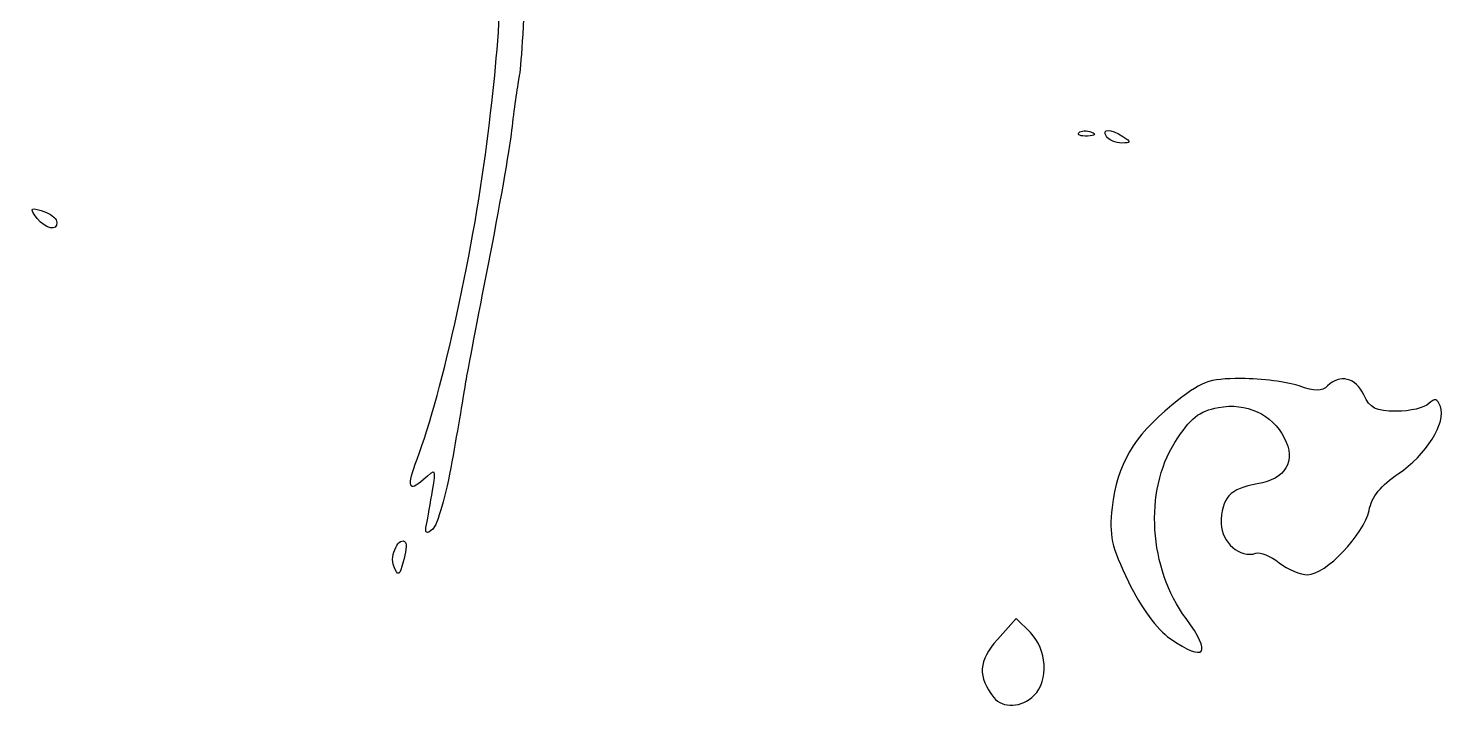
# Model space of a CAD drawing. Header units: centimetres. Extents: x -8.9 to 7.8, y -9.3 to 9.3.
# Drawn here: x -0.72 to 5.01, y -5.04 to -2.29 of the extents above; entities that cross this region are included whole.
import ezdxf

# ---------------------------------------------------------------- set-up
doc = ezdxf.new("R2010")
doc.units = ezdxf.units.CM
doc.header["$MEASUREMENT"] = 0
doc.layers.add('Layer 1', color=7, linetype='Continuous')

msp = doc.modelspace()

# ---------------------------------------------------------------- linework, layer by layer
at = {"layer": 'Layer 1'}
for points, knots in [([(0.98969, -4.04075), (1.01343, -3.90656), (1.03843, -3.76105), (1.04523, -3.7174), (1.04523, -3.7174), (1.05203, -3.67374), (1.09296, -3.45943), (1.13616, -3.24115), (1.13616, -3.24115), (1.17937, -3.02287), (1.22209, -2.77879), (1.23111, -2.69875), (1.23111, -2.69875), (1.24012, -2.61871), (1.25348, -2.52346), (1.26079, -2.48708), (1.26079, -2.48708), (1.2681, -2.4507), (1.28044, -2.26615), (1.28821, -2.07698), (1.28821, -2.07698), (1.29598, -1.8878), (1.31207, -1.72256), (1.32396, -1.70978), (1.32396, -1.70978), (1.35548, -1.6759), (1.47251, -1.81294), (1.49099, -1.90538), (1.49099, -1.90538), (1.49968, -1.94883), (1.51973, -1.98438), (1.53554, -1.98438), (1.53554, -1.98438), (1.56591, -1.98438), (1.55438, -1.86594), (1.50671, -1.68842), (1.50671, -1.68842), (1.49231, -1.63478), (1.48322, -1.5812), (1.48651, -1.56936), (1.48651, -1.56936), (1.4898, -1.55752), (1.47659, -1.50123), (1.45714, -1.44429), (1.45714, -1.44429), (1.41631, -1.32474), (1.4337, -0.99706), (1.4841, -0.93633), (1.4841, -0.93633), (1.51152, -0.90329), (1.5216, -0.90359), (1.56029, -0.93861), (1.56029, -0.93861), (1.6216, -0.99409), (1.63312, -0.99041), (1.67962, -0.9005), (1.67962, -0.9005), (1.77141, -0.723), (1.85871, -0.9195), (1.85734, -1.30053), (1.85734, -1.30053), (1.85635, -1.57572), (1.87895, -1.61302), (1.92819, -1.41749), (1.92819, -1.41749), (1.98768, -1.18124), (1.94282, -0.91763), (1.81322, -0.74198), (1.81322, -0.74198), (1.73573, -0.63695), (1.7302, -0.60855), (1.78724, -0.60855), (1.78724, -0.60855), (1.82182, -0.60855), (1.82541, -0.58267), (1.81017, -0.44319), (1.81017, -0.44319), (1.78258, -0.19077), (1.6831, -0.04719), (1.56674, -0.09185), (1.56674, -0.09185), (1.53106, -0.10554), (1.53708, -0.11908), (1.60174, -0.17064), (1.60174, -0.17064), (1.67898, -0.23223), (1.67928, -0.23349), (1.62956, -0.28844), (1.62956, -0.28844), (1.56993, -0.35433), (1.48923, -0.35956), (1.40818, -0.30279), (1.40818, -0.30279), (1.28458, -0.21622), (1.35888, -0.05292), (1.54567, -0.00062), (1.54567, -0.00062), (1.78802, 0.06723), (1.99928, -0.01563), (2.16201, -0.24239), (2.16201, -0.24239), (2.23456, -0.34348), (2.25339, -0.39831), (2.26651, -0.54666), (2.26651, -0.54666), (2.28694, -0.77769), (2.3171, -0.84086), (2.34245, -0.70575), (2.34245, -0.70575), (2.37472, -0.53371), (2.31486, -0.31101), (2.20439, -0.19217), (2.20439, -0.19217), (2.16414, -0.14887), (2.13373, -0.05351), (2.15378, -0.03347), (2.15378, -0.03347), (2.1623, -0.02495), (2.23289, -0.03223), (2.31067, -0.04963), (2.31067, -0.04963), (2.46341, -0.08381), (2.59337, -0.19098), (2.64356, -0.32413), (2.64356, -0.32413), (2.65864, -0.36415), (2.68319, -0.39689), (2.6981, -0.39689), (2.6981, -0.39689), (2.75975, -0.39689), (2.69298, -0.12242), (2.60867, -0.02925), (2.60867, -0.02925), (2.58545, -0.00359), (2.56646, 0.05515), (2.56646, 0.1013), (2.56646, 0.1013), (2.56646, 0.16757), (2.57758, 0.18521), (2.61938, 0.18521), (2.61938, 0.18521), (2.68639, 0.18521), (2.68582, 0.19221), (2.60803, 0.32602), (2.60803, 0.32602), (2.57268, 0.38682), (2.53786, 0.48419), (2.53066, 0.5424), (2.53066, 0.5424), (2.51579, 0.66257), (2.56448, 0.87747), (2.60993, 0.89226), (2.60993, 0.89226), (2.65929, 0.90832), (2.82276, 0.73547), (2.8604, 0.62741), (2.8604, 0.62741), (2.89172, 0.5375), (2.89744, 0.53297), (2.91605, 0.58329), (2.91605, 0.58329), (2.95047, 0.67633), (2.9097, 0.77478), (2.79055, 0.88636), (2.79055, 0.88636), (2.6991, 0.972), (2.67392, 1.01625), (2.65863, 1.1182), (2.65863, 1.1182), (2.63663, 1.26488), (2.61117, 1.28871), (2.52546, 1.24283), (2.52546, 1.24283), (2.43474, 1.19429), (2.32833, 1.26722), (2.32833, 1.37793), (2.32833, 1.37793), (2.32833, 1.4944), (2.49853, 1.56679), (2.75297, 1.55854), (2.75297, 1.55854), (2.95221, 1.55208), (3.01508, 1.57286), (2.89369, 1.60504), (2.89369, 1.60504), (2.85195, 1.61611), (2.81185, 1.62693), (2.80458, 1.62909), (2.80458, 1.62909), (2.7973, 1.63125), (2.75266, 1.64212), (2.70536, 1.65325), (2.70536, 1.65325), (2.59638, 1.67889), (2.59552, 1.73255), (2.7032, 1.78824), (2.7032, 1.78824), (2.76233, 1.81882), (2.82143, 1.82688), (2.90377, 1.81559), (2.90377, 1.81559), (3.05644, 1.79466), (3.04406, 1.84787), (2.88176, 1.91017), (2.88176, 1.91017), (2.74502, 1.96266), (2.59535, 1.96994), (2.50446, 1.92853), (2.50446, 1.92853), (2.42679, 1.89314), (2.37327, 1.78654), (2.39648, 1.71344), (2.39648, 1.71344), (2.41623, 1.65121), (2.37165, 1.61494), (2.27467, 1.61436), (2.27467, 1.61436), (2.23789, 1.61415), (2.1874, 1.59014), (2.16248, 1.56104), (2.16248, 1.56104), (2.13756, 1.53194), (2.08703, 1.50812), (2.0502, 1.50812), (2.0502, 1.50812), (2.00424, 1.50812), (1.97367, 1.48713), (1.95275, 1.44124), (1.95275, 1.44124), (1.92449, 1.37923), (1.91052, 1.37479), (1.7608, 1.38032), (1.7608, 1.38032), (1.67199, 1.3836), (1.58486, 1.37734), (1.56717, 1.36641), (1.56717, 1.36641), (1.54813, 1.35464), (1.50815, 1.37339), (1.46915, 1.4124), (1.46915, 1.4124), (1.3932, 1.48835), (1.36096, 1.46387), (1.40619, 1.3646), (1.40619, 1.3646), (1.43686, 1.29728), (1.4837, 1.28317), (1.63519, 1.29562), (1.63519, 1.29562), (1.75543, 1.3055), (1.81237, 1.18191), (1.74531, 1.05661), (1.74531, 1.05661), (1.72267, 1.0143), (1.72669, 1.00543), (1.76853, 1.00543), (1.76853, 1.00543), (1.8442, 1.00543), (1.88233, 1.0686), (1.87334, 1.17904), (1.87334, 1.17904), (1.86614, 1.26744), (1.87333, 1.2804), (1.94272, 1.30405), (1.94272, 1.30405), (2.01328, 1.3281), (2.0282, 1.32164), (2.11117, 1.2311), (2.11117, 1.2311), (2.1919, 1.14301), (2.20058, 1.11963), (2.18783, 1.02458), (2.18783, 1.02458), (2.16778, 0.8751), (2.09558, 0.79036), (1.929, 0.72075), (1.929, 0.72075), (1.70654, 0.6278), (1.49527, 0.67336), (1.30075, 0.85625), (1.30075, 0.85625), (1.25218, 0.90192), (1.18943, 0.98393), (1.16131, 1.0385), (1.16131, 1.0385), (1.09902, 1.15936), (1.08545, 1.16295), (1.09912, 1.05493), (1.09912, 1.05493), (1.15929, 0.57951), (1.19347, -0.19217), (1.19507, -1.11124), (1.19507, -1.11124), (1.19683, -2.11845), (1.1921, -2.24728), (1.13632, -2.71197), (1.13632, -2.71197), (1.08212, -3.16351), (0.95227, -3.75838), (0.84863, -4.02999), (0.84863, -4.02999), (0.80621, -4.14115), (0.81402, -4.16775), (0.87332, -4.11408), (0.87332, -4.11408), (0.92566, -4.06671), (0.92621, -4.06732), (0.91133, -4.15628), (0.91133, -4.15628), (0.90302, -4.20593), (0.89197, -4.26806), (0.88676, -4.29436), (0.88676, -4.29436), (0.87947, -4.33114), (0.88528, -4.33555), (0.91191, -4.31344), (0.91191, -4.31344), (0.93095, -4.29764), (0.96595, -4.17492), (0.9897, -4.04073), (0.9897, -4.04073), (0.9897, -4.04073), (0.98969, -4.04075), (0.98969, -4.04075)], [0, 0, 0, 0, 0.0121951219512195, 0.0121951219512195, 0.0121951219512195, 0.0121951219512195, 0.024390243902439, 0.024390243902439, 0.024390243902439, 0.024390243902439, 0.0365853658536585, 0.0365853658536585, 0.0365853658536585, 0.0365853658536585, 0.0487804878048781, 0.0487804878048781, 0.0487804878048781, 0.0487804878048781, 0.0609756097560976, 0.0609756097560976, 0.0609756097560976, 0.0609756097560976, 0.0731707317073171, 0.0731707317073171, 0.0731707317073171, 0.0731707317073171, 0.0853658536585366, 0.0853658536585366, 0.0853658536585366, 0.0853658536585366, 0.0975609756097561, 0.0975609756097561, 0.0975609756097561, 0.0975609756097561, 0.1097560975609756, 0.1097560975609756, 0.1097560975609756, 0.1097560975609756, 0.1219512195121951, 0.1219512195121951, 0.1219512195121951, 0.1219512195121951, 0.1341463414634146, 0.1341463414634146, 0.1341463414634146, 0.1341463414634146, 0.1463414634146341, 0.1463414634146341, 0.1463414634146341, 0.1463414634146341, 0.1585365853658537, 0.1585365853658537, 0.1585365853658537, 0.1585365853658537, 0.1707317073170732, 0.1707317073170732, 0.1707317073170732, 0.1707317073170732, 0.1829268292682927, 0.1829268292682927, 0.1829268292682927, 0.1829268292682927, 0.1951219512195122, 0.1951219512195122, 0.1951219512195122, 0.1951219512195122, 0.2073170731707317, 0.2073170731707317, 0.2073170731707317, 0.2073170731707317, 0.2195121951219512, 0.2195121951219512, 0.2195121951219512, 0.2195121951219512, 0.2317073170731707, 0.2317073170731707, 0.2317073170731707, 0.2317073170731707, 0.2439024390243902, 0.2439024390243902, 0.2439024390243902, 0.2439024390243902, 0.2560975609756098, 0.2560975609756098, 0.2560975609756098, 0.2560975609756098, 0.2682926829268293, 0.2682926829268293, 0.2682926829268293, 0.2682926829268293, 0.2804878048780488, 0.2804878048780488, 0.2804878048780488, 0.2804878048780488, 0.2926829268292683, 0.2926829268292683, 0.2926829268292683, 0.2926829268292683, 0.3048780487804878, 0.3048780487804878, 0.3048780487804878, 0.3048780487804878, 0.3170731707317073, 0.3170731707317073, 0.3170731707317073, 0.3170731707317073, 0.3292682926829268, 0.3292682926829268, 0.3292682926829268, 0.3292682926829268, 0.3414634146341464, 0.3414634146341464, 0.3414634146341464, 0.3414634146341464, 0.3536585365853658, 0.3536585365853658, 0.3536585365853658, 0.3536585365853658, 0.3658536585365854, 0.3658536585365854, 0.3658536585365854, 0.3658536585365854, 0.3780487804878049, 0.3780487804878049, 0.3780487804878049, 0.3780487804878049, 0.3902439024390244, 0.3902439024390244, 0.3902439024390244, 0.3902439024390244, 0.4024390243902439, 0.4024390243902439, 0.4024390243902439, 0.4024390243902439, 0.4146341463414634, 0.4146341463414634, 0.4146341463414634, 0.4146341463414634, 0.4268292682926829, 0.4268292682926829, 0.4268292682926829, 0.4268292682926829, 0.4390243902439024, 0.4390243902439024, 0.4390243902439024, 0.4390243902439024, 0.451219512195122, 0.451219512195122, 0.451219512195122, 0.451219512195122, 0.4634146341463415, 0.4634146341463415, 0.4634146341463415, 0.4634146341463415, 0.475609756097561, 0.475609756097561, 0.475609756097561, 0.475609756097561, 0.4878048780487805, 0.4878048780487805, 0.4878048780487805, 0.4878048780487805, 0.5, 0.5, 0.5, 0.5, 0.5121951219512195, 0.5121951219512195, 0.5121951219512195, 0.5121951219512195, 0.524390243902439, 0.524390243902439, 0.524390243902439, 0.524390243902439, 0.5365853658536586, 0.5365853658536586, 0.5365853658536586, 0.5365853658536586, 0.5487804878048781, 0.5487804878048781, 0.5487804878048781, 0.5487804878048781, 0.5609756097560976, 0.5609756097560976, 0.5609756097560976, 0.5609756097560976, 0.573170731707317, 0.573170731707317, 0.573170731707317, 0.573170731707317, 0.5853658536585366, 0.5853658536585366, 0.5853658536585366, 0.5853658536585366, 0.5975609756097561, 0.5975609756097561, 0.5975609756097561, 0.5975609756097561, 0.6097560975609756, 0.6097560975609756, 0.6097560975609756, 0.6097560975609756, 0.6219512195121951, 0.6219512195121951, 0.6219512195121951, 0.6219512195121951, 0.6341463414634146, 0.6341463414634146, 0.6341463414634146, 0.6341463414634146, 0.6463414634146342, 0.6463414634146342, 0.6463414634146342, 0.6463414634146342, 0.6585365853658537, 0.6585365853658537, 0.6585365853658537, 0.6585365853658537, 0.6707317073170732, 0.6707317073170732, 0.6707317073170732, 0.6707317073170732, 0.6829268292682927, 0.6829268292682927, 0.6829268292682927, 0.6829268292682927, 0.6951219512195121, 0.6951219512195121, 0.6951219512195121, 0.6951219512195121, 0.7073170731707317, 0.7073170731707317, 0.7073170731707317, 0.7073170731707317, 0.7195121951219512, 0.7195121951219512, 0.7195121951219512, 0.7195121951219512, 0.7317073170731707, 0.7317073170731707, 0.7317073170731707, 0.7317073170731707, 0.7439024390243902, 0.7439024390243902, 0.7439024390243902, 0.7439024390243902, 0.7560975609756098, 0.7560975609756098, 0.7560975609756098, 0.7560975609756098, 0.7682926829268293, 0.7682926829268293, 0.7682926829268293, 0.7682926829268293, 0.7804878048780488, 0.7804878048780488, 0.7804878048780488, 0.7804878048780488, 0.7926829268292683, 0.7926829268292683, 0.7926829268292683, 0.7926829268292683, 0.8048780487804879, 0.8048780487804879, 0.8048780487804879, 0.8048780487804879, 0.8170731707317073, 0.8170731707317073, 0.8170731707317073, 0.8170731707317073, 0.8292682926829268, 0.8292682926829268, 0.8292682926829268, 0.8292682926829268, 0.8414634146341463, 0.8414634146341463, 0.8414634146341463, 0.8414634146341463, 0.8536585365853658, 0.8536585365853658, 0.8536585365853658, 0.8536585365853658, 0.8658536585365854, 0.8658536585365854, 0.8658536585365854, 0.8658536585365854, 0.8780487804878049, 0.8780487804878049, 0.8780487804878049, 0.8780487804878049, 0.8902439024390244, 0.8902439024390244, 0.8902439024390244, 0.8902439024390244, 0.9024390243902439, 0.9024390243902439, 0.9024390243902439, 0.9024390243902439, 0.9146341463414634, 0.9146341463414634, 0.9146341463414634, 0.9146341463414634, 0.926829268292683, 0.926829268292683, 0.926829268292683, 0.926829268292683, 0.9390243902439024, 0.9390243902439024, 0.9390243902439024, 0.9390243902439024, 0.9512195121951219, 0.9512195121951219, 0.9512195121951219, 0.9512195121951219, 0.9634146341463414, 0.9634146341463414, 0.9634146341463414, 0.9634146341463414, 0.975609756097561, 0.975609756097561, 0.975609756097561, 0.975609756097561, 1, 1, 1, 1]), ([(3.70417, -2.72521), (3.65235, -2.69172), (3.61733, -2.69172), (3.63802, -2.72521), (3.63802, -2.72521), (3.64701, -2.73976), (3.67451, -2.75149), (3.69911, -2.75126), (3.69911, -2.75126), (3.73767, -2.75091), (3.73837, -2.74731), (3.70417, -2.72521)], [0, 0, 0, 0, 0.25, 0.25, 0.25, 0.25, 0.5, 0.5, 0.5, 0.5, 1, 1, 1, 1]), ([(3.57684, -2.70713), (3.55774, -2.69949), (3.53492, -2.70043), (3.52613, -2.70922), (3.52613, -2.70922), (3.51734, -2.71801), (3.53297, -2.72427), (3.56086, -2.72312), (3.56086, -2.72312), (3.59168, -2.72185), (3.59795, -2.71558), (3.57685, -2.70713), (3.57685, -2.70713), (3.57685, -2.70713), (3.57684, -2.70713), (3.57684, -2.70713)], [0, 0, 0, 0, 0.2, 0.2, 0.2, 0.2, 0.4, 0.4, 0.4, 0.4, 0.6, 0.6, 0.6, 0.6, 1, 1, 1, 1]), ([(-0.60854, -3.072), (-0.60854, -3.059), (-0.62737, -3.04115), (-0.65039, -3.03231), (-0.65039, -3.03231), (-0.71511, -3.00747), (-0.72367, -3.01286), (-0.68791, -3.05594), (-0.68791, -3.05594), (-0.65141, -3.09992), (-0.60853, -3.1086), (-0.60853, -3.072), (-0.60853, -3.072), (-0.60853, -3.072), (-0.60854, -3.072), (-0.60854, -3.072)], [0, 0, 0, 0, 0.2, 0.2, 0.2, 0.2, 0.4, 0.4, 0.4, 0.4, 0.6, 0.6, 0.6, 0.6, 1, 1, 1, 1]), ([(3.89487, -4.75589), (3.84177, -4.71929), (3.77698, -4.63116), (3.72666, -4.52708), (3.72666, -4.52708), (3.65703, -4.38306), (3.64714, -4.33813), (3.66041, -4.22606), (3.66041, -4.22606), (3.68139, -4.04888), (3.74462, -3.94053), (3.90212, -3.81186), (3.90212, -3.81186), (4.02149, -3.71434), (4.04795, -3.70418), (4.1826, -3.70418), (4.1826, -3.70418), (4.26437, -3.70418), (4.36967, -3.71757), (4.4166, -3.73393), (4.4166, -3.73393), (4.47977, -3.75595), (4.50965, -3.75595), (4.53167, -3.73393), (4.53167, -3.73393), (4.58133, -3.68427), (4.64647, -3.70044), (4.67831, -3.77033), (4.67831, -3.77033), (4.7028, -3.82409), (4.72738, -3.83648), (4.80956, -3.83648), (4.80956, -3.83648), (4.86517, -3.83648), (4.92457, -3.82258), (4.94155, -3.8056), (4.94155, -3.8056), (4.96509, -3.78206), (4.97624, -3.78464), (4.98844, -3.81644), (4.98844, -3.81644), (5.01345, -3.88162), (4.9299, -4.01521), (4.81768, -4.08948), (4.81768, -4.08948), (4.74889, -4.135), (4.71035, -4.18324), (4.69952, -4.23737), (4.69952, -4.23737), (4.68022, -4.33388), (4.52388, -4.49794), (4.45121, -4.49794), (4.45121, -4.49794), (4.42261, -4.49794), (4.37082, -4.47591), (4.33612, -4.44897), (4.33612, -4.44897), (4.30142, -4.42204), (4.2588, -4.40495), (4.24141, -4.411), (4.24141, -4.411), (4.17958, -4.43251), (4.10103, -4.3657), (4.10144, -4.29195), (4.10144, -4.29195), (4.10204, -4.18666), (4.13653, -4.14848), (4.24739, -4.13041), (4.24739, -4.13041), (4.36199, -4.11173), (4.40553, -4.03741), (4.35673, -3.94374), (4.35673, -3.94374), (4.30685, -3.848), (4.20256, -3.79997), (4.09028, -3.82103), (4.09028, -3.82103), (4.01116, -3.83587), (3.97706, -3.86322), (3.91429, -3.9622), (3.91429, -3.9622), (3.78935, -4.15921), (3.80908, -4.47249), (3.95916, -4.67476), (3.95916, -4.67476), (4.0662, -4.81902), (4.03801, -4.85458), (3.89485, -4.7559), (3.89485, -4.7559), (3.89485, -4.7559), (3.89487, -4.75589), (3.89487, -4.75589)], [0, 0, 0, 0, 0.0416666666666667, 0.0416666666666667, 0.0416666666666667, 0.0416666666666667, 0.0833333333333333, 0.0833333333333333, 0.0833333333333333, 0.0833333333333333, 0.125, 0.125, 0.125, 0.125, 0.1666666666666667, 0.1666666666666667, 0.1666666666666667, 0.1666666666666667, 0.2083333333333333, 0.2083333333333333, 0.2083333333333333, 0.2083333333333333, 0.25, 0.25, 0.25, 0.25, 0.2916666666666667, 0.2916666666666667, 0.2916666666666667, 0.2916666666666667, 0.3333333333333333, 0.3333333333333333, 0.3333333333333333, 0.3333333333333333, 0.375, 0.375, 0.375, 0.375, 0.4166666666666667, 0.4166666666666667, 0.4166666666666667, 0.4166666666666667, 0.4583333333333333, 0.4583333333333333, 0.4583333333333333, 0.4583333333333333, 0.5, 0.5, 0.5, 0.5, 0.5416666666666666, 0.5416666666666666, 0.5416666666666666, 0.5416666666666666, 0.5833333333333334, 0.5833333333333334, 0.5833333333333334, 0.5833333333333334, 0.625, 0.625, 0.625, 0.625, 0.6666666666666666, 0.6666666666666666, 0.6666666666666666, 0.6666666666666666, 0.7083333333333334, 0.7083333333333334, 0.7083333333333334, 0.7083333333333334, 0.75, 0.75, 0.75, 0.75, 0.7916666666666666, 0.7916666666666666, 0.7916666666666666, 0.7916666666666666, 0.8333333333333334, 0.8333333333333334, 0.8333333333333334, 0.8333333333333334, 0.875, 0.875, 0.875, 0.875, 0.9166666666666666, 0.9166666666666666, 0.9166666666666666, 0.9166666666666666, 1, 1, 1, 1]), ([(0.80223, -4.36739), (0.77768, -4.33732), (0.73604, -4.42025), (0.75419, -4.46307), (0.75419, -4.46307), (0.77222, -4.5056), (0.77671, -4.50351), (0.79308, -4.445), (0.79308, -4.445), (0.80326, -4.40862), (0.80737, -4.37369), (0.80223, -4.36739)], [0, 0, 0, 0, 0.25, 0.25, 0.25, 0.25, 0.5, 0.5, 0.5, 0.5, 1, 1, 1, 1]), ([(3.18148, -4.99401), (3.11524, -4.91121), (3.11929, -4.84584), (3.19598, -4.76001), (3.19598, -4.76001), (3.19598, -4.76001), (3.27231, -4.67459), (3.27231, -4.67459), (3.27231, -4.67459), (3.27231, -4.67459), (3.32949, -4.73177), (3.32949, -4.73177), (3.32949, -4.73177), (3.39684, -4.79912), (3.40464, -4.92596), (3.3451, -4.9855), (3.3451, -4.9855), (3.29513, -5.03547), (3.21787, -5.03948), (3.18149, -4.994), (3.18149, -4.994), (3.18149, -4.994), (3.18148, -4.99401), (3.18148, -4.99401)], [0, 0, 0, 0, 0.1428571428571428, 0.1428571428571428, 0.1428571428571428, 0.1428571428571428, 0.2857142857142857, 0.2857142857142857, 0.2857142857142857, 0.2857142857142857, 0.4285714285714285, 0.4285714285714285, 0.4285714285714285, 0.4285714285714285, 0.5714285714285714, 0.5714285714285714, 0.5714285714285714, 0.5714285714285714, 0.7142857142857143, 0.7142857142857143, 0.7142857142857143, 0.7142857142857143, 1, 1, 1, 1])]:
    msp.add_open_spline(points, degree=3, knots=knots, dxfattribs=at)

doc.saveas('drawing.dxf')
